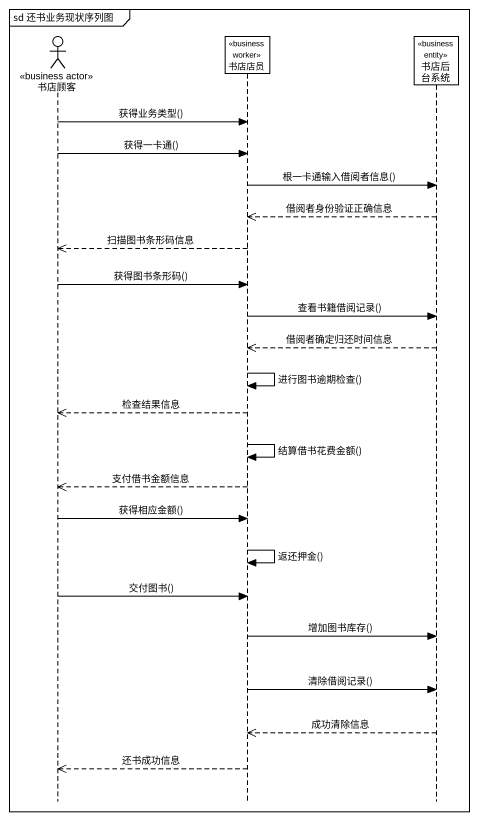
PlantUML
@startuml
mainframe sd 还书业务现状序列图
hide footbox
actor 书店顾客 <<business actor>>
participant 书店店员 <<business worker>>
participant 书店后台系统 <<business entity>>

书店顾客 -> 书店店员 : 获得业务类型()
书店顾客 -> 书店店员 : 获得一卡通()
书店店员 -> 书店后台系统 : 根一卡通输入借阅者信息()
书店后台系统 -->> 书店店员 : 借阅者身份验证正确信息
书店店员 -->> 书店顾客 : 扫描图书条形码信息
书店顾客 -> 书店店员 : 获得图书条形码()
书店店员 -> 书店后台系统 : 查看书籍借阅记录()
书店后台系统 -->> 书店店员 : 借阅者确定归还时间信息
书店店员 -> 书店店员 : 进行图书逾期检查()
书店店员 -->> 书店顾客 : 检查结果信息
书店店员 -> 书店店员 : 结算借书花费金额()
书店店员 -->> 书店顾客 : 支付借书金额信息
书店顾客 -> 书店店员 : 获得相应金额()
书店店员 -> 书店店员 : 返还押金()
书店顾客 -> 书店店员 : 交付图书()
书店店员 -> 书店后台系统 : 增加图书库存()
书店店员 -> 书店后台系统 : 清除借阅记录()
书店后台系统 -->> 书店店员 : 成功清除信息
书店店员 -->> 书店顾客 : 还书成功信息
@enduml
